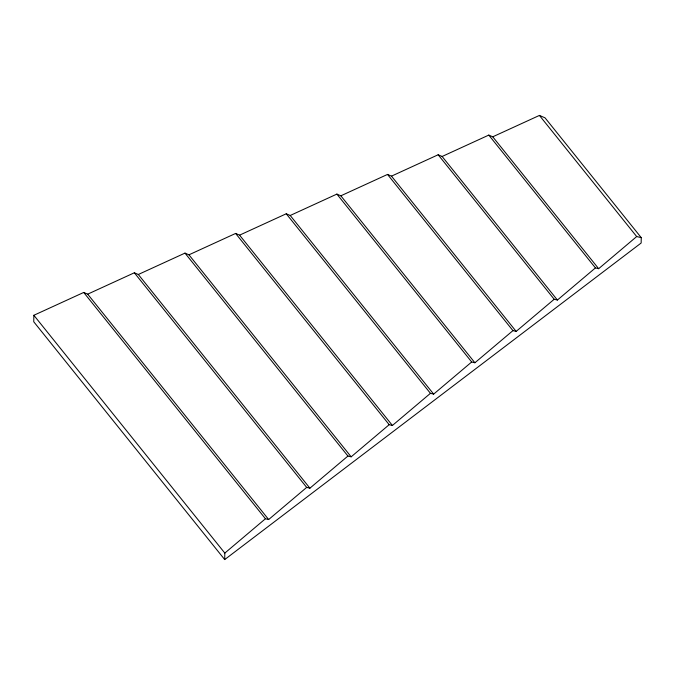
<?xml version="1.0" encoding="UTF-8"?>
<svg xmlns="http://www.w3.org/2000/svg" width="675" height="675" viewBox="0 0 675 675"><rect width="100%" height="100%" fill="white"/><g stroke="black" fill="none" stroke-linecap="round" stroke-linejoin="round"><path stroke-width="1.01" d="M33.86 315.284L33.75 321.773L224.699 559.575L641.157 243.008L641.25 237.659L545.046 117.847L539.426 115.425L492.75 136.806L488.793 135.093L442.117 156.473L438.159 154.761L391.483 176.141L387.517 174.428L340.85 195.809L336.884 194.096L290.216 215.477L286.251 213.773L239.583 235.153L235.617 233.44L188.949 254.821L184.984 253.108L138.316 274.489L134.35 272.776L87.683 294.157L83.717 292.444L33.86 315.284L224.817 553.087L224.699 559.575M224.817 553.087L265.444 518.754L268.658 519.539L306.686 487.401L309.909 488.185L347.937 456.047L351.16 456.823L389.188 424.685L392.411 425.469L430.439 393.331L433.654 394.116L471.69 361.977L474.905 362.762L512.941 330.623L516.156 331.4L554.192 299.261L557.407 300.046L595.434 267.907L598.658 268.692L636.685 236.554L641.25 237.659M539.426 115.425L636.685 236.554M492.75 136.806L598.658 268.692M488.793 135.093L595.434 267.907M442.117 156.473L557.407 300.046M438.159 154.761L554.192 299.261M391.483 176.141L516.156 331.4M387.517 174.428L512.941 330.623M340.85 195.809L474.905 362.762M336.884 194.096L471.69 361.977M290.216 215.477L433.654 394.116M286.251 213.773L430.439 393.331M239.583 235.153L392.411 425.469M235.617 233.44L389.188 424.685M188.949 254.821L351.16 456.823M184.984 253.108L347.937 456.047M138.316 274.489L309.909 488.185M134.35 272.776L306.686 487.401M87.683 294.157L268.658 519.539M83.717 292.444L265.444 518.754"/></g></svg>
